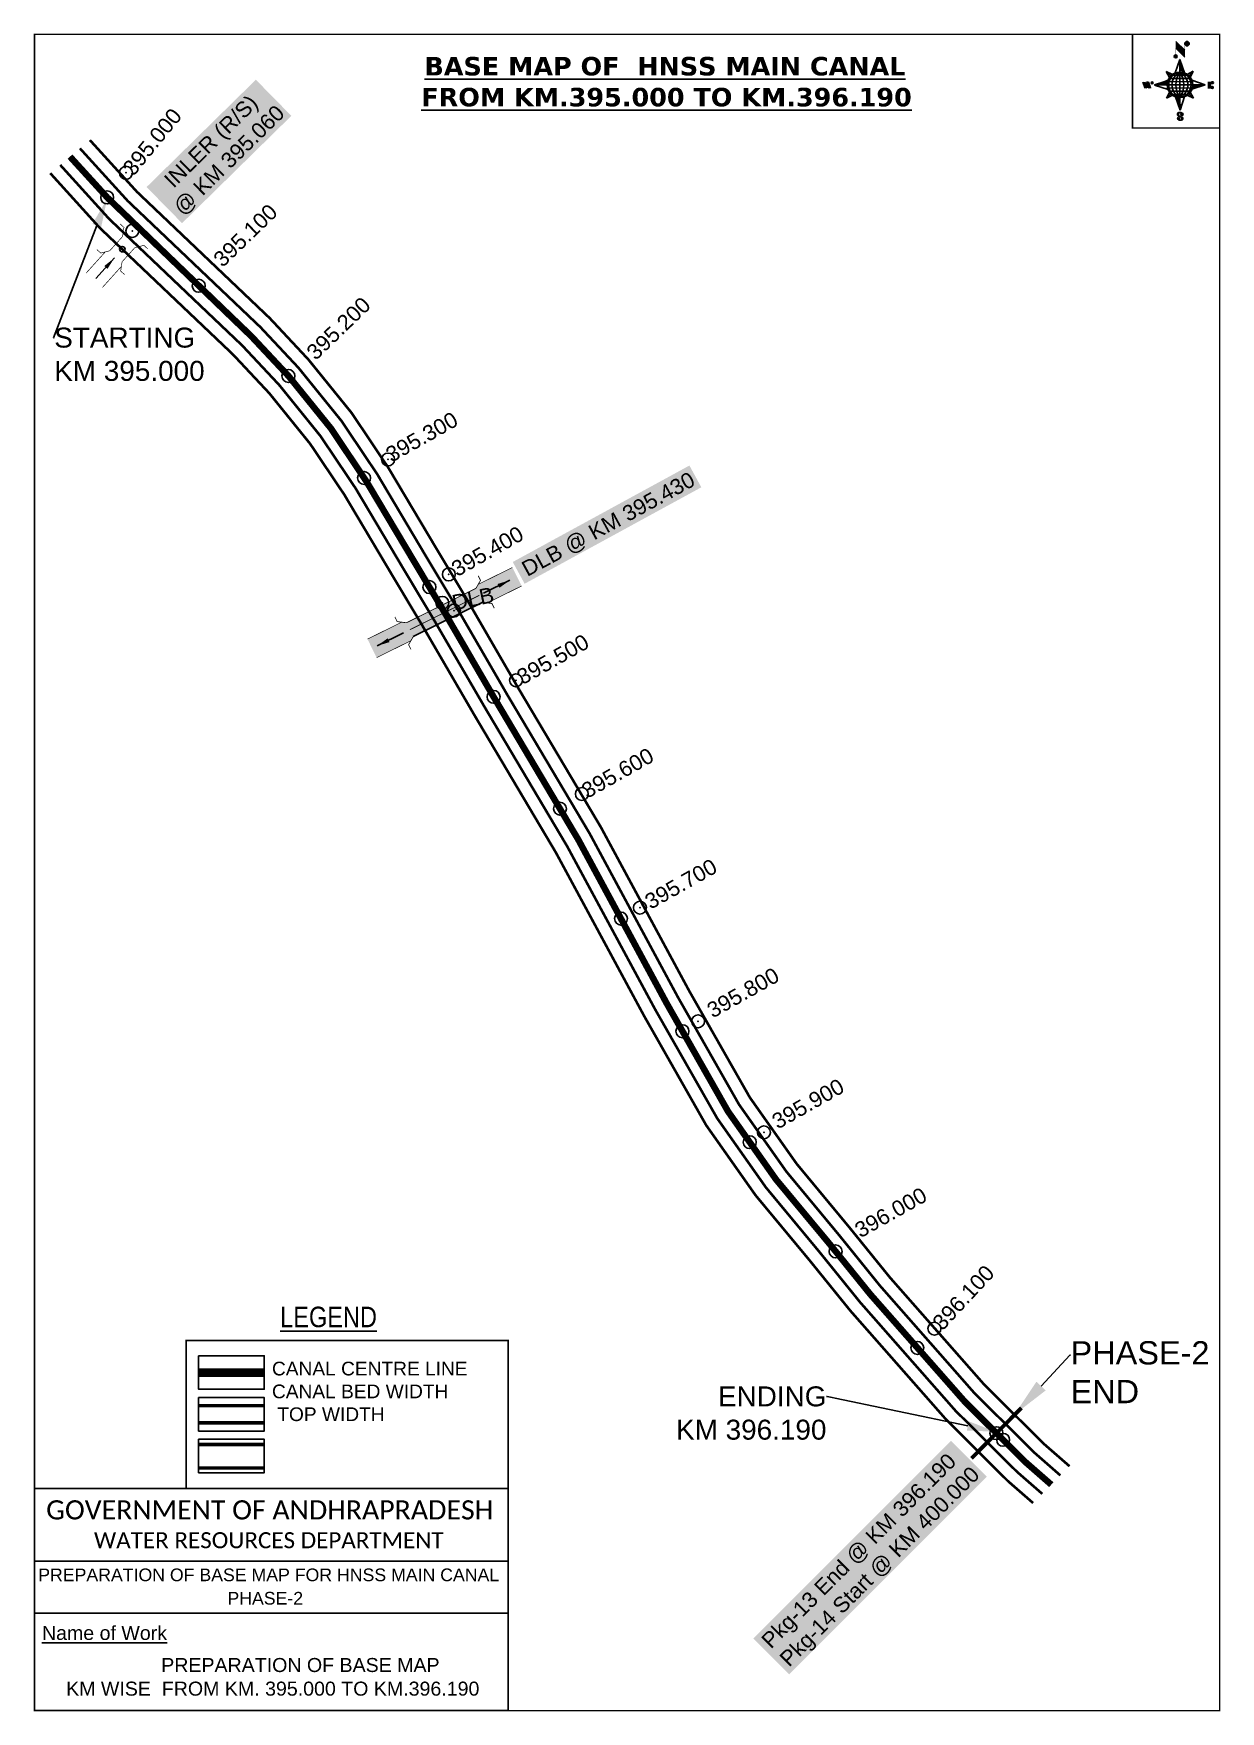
# Model space of a CAD drawing. Header units: inches. Extents: x 183709 to 184628, y 1575133 to 1576432.
import ezdxf
from ezdxf import colors
from ezdxf.entities.mleader import LeaderData, LeaderLine
from ezdxf.enums import TextEntityAlignment as Align
from ezdxf.math import Vec2, Vec3

# ---------------------------------------------------------------- set-up
doc = ezdxf.new("R2010")
doc.units = ezdxf.units.IN
doc.header["$MEASUREMENT"] = 0
doc.header["$PDMODE"] = 32
doc.header["$PDSIZE"] = 10
doc.linetypes.add('ACAD_ISO02W100', pattern=[15, 12, -3])
doc.linetypes.add('HIDDEN2', pattern=[0.1875, 0.125, -0.0625])
for name, color, linetype in [('AQUADUCT', 1, 'Continuous'), ('bord', 1, 'Continuous'), ('CANAL1', 242, 'Continuous'), ('CSMark', 72, 'Continuous'), ('DCBMS', 232, 'Continuous'), ('PAGE', 7, 'Continuous'), ('STRUCTURE', 5, 'Continuous'), ('TEXT', 6, 'Continuous')]:
    doc.layers.add(name, color=color, linetype=linetype)
doc.styles.add('ARIALN', font='ARIALN_1.TTF')
doc.styles.get("Standard").update_dxf_attribs({"font": 'ARIAL_1.TTF'})
doc.dimstyles.get("Standard").update_dxf_attribs({"dimtxt": 0.18, "dimasz": 0.18, "dimexe": 0.18, "dimexo": 0.0625, "dimgap": 0.09, "dimtad": 0, "dimtih": 1, "dimtoh": 1, "dimdec": 4, "dimzin": 0, "dimdsep": 46, "dimtxsty": 'Standard', "dimcen": 0.09, "dimadec": 0, "dimazin": 0, "dimtfac": 1, "dimtdec": 4, "dimtofl": 0, "dimtmove": 0, "dimatfit": 3, "dimfxl": 0, "dimtolj": 1, "dimtzin": 0, "dimarcsym": 0})
pattern_1 = [(267.297113149, (-8720374.938, 50637915.138), (10.5367255337, -0.497431438), [])]
pattern_2 = [(357.297113149, (-8720374.938, 50637915.138), (0.497431438, 10.5367255337), [])]

# ---------------------------------------------------------------- blocks, each defined once
blk = doc.blocks.new('*X8')
at = {"color": 0, "linetype": 'Continuous'}
for p, q in [((6321.6, 240.5), (6322.3, 241.2)), ((6321.6, 240.3), (6322.3, 241)), ((6321.6, 240.1), (6322.3, 240.8)), ((6321.6, 239.9), (6322.4, 240.7)), ((6321.6, 239.8), (6322.4, 240.6)), ((6321.6, 239.6), (6322.5, 240.5)), ((6321.6, 239.4), (6322.5, 240.3)), ((6321.6, 239.2), (6322.6, 240.2)), ((6321.7, 239.1), (6322.6, 240.1)), ((6321.8, 240.8), (6322.4, 241.4)), ((6321.8, 239), (6322.7, 240)), ((6321.8, 239), (6322.8, 239.9)), ((6321.9, 238.9), (6322.9, 239.8)), ((6322, 238.8), (6323, 239.7)), ((6322.1, 241.3), (6322.4, 241.6)), ((6322.1, 238.7), (6323.1, 239.6)), ((6322.2, 238.6), (6323.1, 239.6)), ((6322.3, 238.5), (6323.2, 239.5)), ((6322.4, 238.5), (6323.3, 239.4)), ((6322.5, 238.4), (6323.4, 239.3)), ((6322.7, 238.4), (6323.6, 239.3)), ((6322.8, 238.3), (6323.7, 239.2)), ((6322.9, 238.3), (6323.8, 239.1)), ((6323.1, 238.2), (6323.9, 239.1)), ((6323.2, 238.2), (6324, 239)), ((6323.3, 238.2), (6324.2, 239)), ((6323.5, 238.1), (6324.3, 238.9)), ((6323.7, 238.1), (6324.4, 238.9)), ((6323.8, 238.1), (6324.6, 238.8)), ((6324.1, 238.2), (6324.7, 238.8)), ((6324.3, 238.3), (6324.9, 238.8)), ((6324.6, 238.3), (6325.1, 238.8)), ((6324.8, 238.4), (6325.2, 238.8)), ((6325.1, 238.5), (6325.4, 238.8)), ((6325.4, 238.6), (6325.6, 238.8))]:
    blk.add_line(p, q, dxfattribs=at)
blk = doc.blocks.new('*X7')
at = {"color": 0, "linetype": 'Continuous'}
for p, q in [((6324.4, 240.3), (6324.5, 240.4)), ((6324.6, 240.3), (6324.8, 240.5)), ((6324.7, 240.2), (6325, 240.5)), ((6324.8, 240.2), (6325.2, 240.6)), ((6325, 240.1), (6325.5, 240.6)), ((6325.1, 240.1), (6325.6, 240.6)), ((6325.2, 240), (6325.8, 240.6)), ((6325.3, 240), (6326, 240.6)), ((6325.4, 239.9), (6326.1, 240.6)), ((6325.5, 239.8), (6326.2, 240.5)), ((6325.6, 239.8), (6326.3, 240.5)), ((6325.7, 239.7), (6326.5, 240.4)), ((6325.9, 239.6), (6326.6, 240.3)), ((6326, 239.5), (6326.7, 240.3)), ((6326, 239.4), (6326.8, 240.2)), ((6326.1, 239.3), (6327, 240.2)), ((6326.2, 239.3), (6327.1, 240.1)), ((6326.3, 239.2), (6327.1, 240)), ((6326.4, 239.1), (6327.2, 239.9)), ((6326.5, 239), (6327.3, 239.8)), ((6326.5, 238.9), (6327.4, 239.7)), ((6326.6, 238.8), (6327.5, 239.6)), ((6326.7, 238.7), (6327.5, 239.5)), ((6326.8, 238.6), (6327.6, 239.4)), ((6326.8, 238.5), (6327.7, 239.3)), ((6326.8, 236.5), (6327.4, 237)), ((6326.9, 238.3), (6327.8, 239.2)), ((6326.9, 238.2), (6327.9, 239.1)), ((6326.9, 236.8), (6327.6, 237.4)), ((6327, 238.1), (6327.8, 239)), ((6327, 237.9), (6327.8, 238.8)), ((6327, 237.8), (6327.8, 238.6)), ((6327, 237.6), (6327.8, 238.4)), ((6327, 237.4), (6327.8, 238.2)), ((6327, 237.3), (6327.8, 238)), ((6327, 237.1), (6327.8, 237.9))]:
    blk.add_line(p, q, dxfattribs=at)
blk = doc.blocks.new('H')
at = {"layer": 'bord', "extrusion": (0.000427885, 0.004792, 0.999988)}
h = blk.add_hatch(dxfattribs=at)
h.set_pattern_fill('LINE', color=8, scale=84.387686, angle=-2.7029, style=0)
h.set_pattern_definition(pattern_2)
h.paths.add_polyline_path([(-492, 786, -0.090992), (-448, 775), (-486, 912)])
h = blk.add_hatch(dxfattribs=at)
h.set_pattern_fill('LINE', color=8, scale=84.387686, angle=-92.7029, style=0)
h.set_pattern_definition(pattern_1)
h.paths.add_polyline_path([(-625, 665, -0.090992), (-615, 710), (-751, 671)])
h = blk.add_hatch(dxfattribs=at)
h.set_pattern_fill('LINE', color=8, scale=84.387686, angle=-2.7029, style=0)
h.set_pattern_definition(pattern_2)
h.paths.add_polyline_path([(-504, 533, -0.090992), (-549, 543), (-510, 406)])
h = blk.add_hatch(dxfattribs=at)
h.set_pattern_fill('LINE', color=8, scale=84.387686, angle=-92.7029, style=0)
h.set_pattern_definition(pattern_1)
h.paths.add_polyline_path([(-246, 647), (-372, 653, -0.090992), (-382, 609)])
for p, q in [((-519, 1020, -1217), (-435, 927, -1216)), ((-516, 1087, -1217), (-432, 994, -1217)), ((-538, 774, -1216), (-487, 906, -1216)), ((-487, 906, -1216), (-493, 780, -1216)), ((-487, 906, -1216), (-448, 769, -1216)), ((-865, 701, -1215), (-847, 638, -1215)), ((-847, 700, -1215), (-829, 637, -1215)), ((-829, 699, -1215), (-811, 636, -1215)), ((-829, 699, -1215), (-811, 698, -1215)), ((-811, 698, -1215), (-794, 635, -1215)), ((-752, 665, -1215), (-615, 704, -1215)), ((-627, 794, -1216), (-567, 760, -1216)), ((-627, 794, -1216), (-584, 747, -1215)), ((-599, 731, -1215), (-627, 794, -1216)), ((-421, 753, -1216), (-359, 781, -1216)), ((-359, 781, -1216), (-405, 739, -1216)), ((-359, 781, -1216), (-392, 721, -1215)), ((-379, 693, -1215), (-246, 641, -1215)), ((-213, 669, -1215), (-217, 601, -1215)), ((-752, 665, -1215), (-625, 659, -1215)), ((-619, 614, -1215), (-752, 665, -1215)), ((-639, 526, -1214), (-606, 585, -1215)), ((-639, 526, -1214), (-593, 568, -1215)), ((-577, 553, -1215), (-639, 526, -1214)), ((-511, 400, -1214), (-549, 537, -1214)), ((-460, 533, -1215), (-511, 400, -1214)), ((-505, 527, -1214), (-511, 400, -1214)), ((-371, 513, -1214), (-431, 546, -1215)), ((-371, 513, -1214), (-414, 560, -1215)), ((-399, 576, -1215), (-371, 513, -1214)), ((-246, 641, -1215), (-383, 603, -1215)), ((-373, 647, -1215), (-246, 641, -1215)), ((-197, 600, -1215), (-194, 668, -1215))]:
    blk.add_line(p, q, dxfattribs=at)
at = {"layer": 'bord', "color": 8, "linetype": 'ByBlock', "extrusion": (0.000427885, 0.004792, 0.999988)}
for p, q in [((-375, 679, -1215), (-620, 691, -1215)), ((-386, 711, -1215), (-605, 722, -1215)), ((-411, 744, -1216), (-578, 752, -1216)), ((-493, 780, -1216), (-505, 527, -1214)), ((-373, 647, -1215), (-625, 659, -1215)), ((-378, 616, -1215), (-623, 628, -1215)), ((-392, 585, -1215), (-611, 595, -1215)), ((-420, 555, -1215), (-587, 562, -1215))]:
    blk.add_line(p, q, dxfattribs=at)
at = {"layer": 'bord', "extrusion": (0.000427885, 0.004792, 0.999988), "elevation": -1212}
for points, const_width in [([(-522, 960), (-516, 1093)], 1.61), ([(-434, 933), (-428, 1066)], 1.61), ([(-870, 707), (-846, 706)], 0.642), ([(-829, 643), (-821, 678)], 0.642), ([(-793, 641), (-782, 694)], 0.642), ([(-223, 676), (-174, 673)], 0.706), ([(-829, 643), (-855, 644)], 0.642), ([(-811, 642), (-784, 641)], 0.642), ([(-177, 605), (-226, 607)], 0.706), ([(-195, 645), (-185, 644)], 0.706)]:
    blk.add_lwpolyline(points, dxfattribs=dict(at, const_width=const_width))
for points, const_width in [([(-414, 1073, 1), (-398, 1058, 1)], 22.3), ([(-530, 950, 1), (-520, 939, 1)], 14.8), ([(-776, 697, 1), (-769, 690, 1)], 8.9), ([(-180, 618, 1), (-173, 611, 1)], 9.79), ([(-178, 667, 1), (-171, 660, 1)], 9.79), ([(-490, 362, 1), (-498, 369, 1)], 11.1), ([(-525, 322, 1), (-533, 329, 1)], 11.1)]:
    blk.add_lwpolyline(points, format="xyb", close=True, dxfattribs=dict(at, const_width=const_width))
for points in [[(-537, 317), (-531, 310), (-520, 307), (-505, 307), (-494, 310), (-486, 318), (-487, 326), (-491, 333), (-494, 336), (-503, 341), (-522, 347), (-530, 352), (-534, 355), (-537, 363), (-537, 373), (-530, 381), (-520, 384), (-504, 384), (-493, 380), (-487, 373)], [(-522, 348), (-526, 354), (-528, 361), (-528, 371), (-526, 375), (-521, 381), (-515, 384)], [(-505, 307), (-499, 312), (-497, 319), (-497, 327), (-501, 335), (-509, 343)]]:
    blk.add_lwpolyline(points, dxfattribs=at)
at = {"layer": 'bord', "extrusion": (0.000427885, 0.004792, 0.999988)}
for centre, radius in [((-406, 1065, -1212), 22.3), ((-525, 944, -1212), 14.8), ((-773, 694, -1212), 8.9), ((-498, 659, -1212), 127), ((-177, 615, -1212), 9.79), ((-174, 663, -1212), 9.79), ((-494, 365, -1212), 11.1), ((-529, 325, -1212), 11.1)]:
    blk.add_circle(centre, radius, dxfattribs=at)
at = {"layer": 'bord', "color": 8, "linetype": 'ByBlock', "extrusion": (0.000427885, 0.004792, 0.999988)}
for centre, radius, start, end in [((-482, 658, -1212), 128, 94.9254, 259.6691), ((-437, 656, -1212), 141, 113.2864, 241.308), ((-316, 651, -1212), 222, 142.5892, 212.0053), ((-560, 662, -1212), 141, 293.2864, 61.308), ((-681, 668, -1212), 222, 322.5892, 32.0053), ((-515, 660, -1212), 128, 274.9254, 79.6691)]:
    blk.add_arc(centre, radius, start, end, dxfattribs=at)
at = {"layer": 'bord', "extrusion": (0.000427885, 0.004792, 0.999988)}
for points in [[(-516, 1093, -1212), (-431, 1000, -1212), (-519, 1026, -1212), (-434, 933, -1212)], [(-864, 707, -1212), (-846, 706, -1212), (-846, 644, -1212), (-829, 643, -1212)], [(-829, 705, -1212), (-811, 704, -1212), (-811, 642, -1212), (-793, 641, -1212)], [(-193, 674, -1212), (-197, 606, -1212), (-213, 675, -1212), (-216, 607, -1212)]]:
    blk.add_solid(points, dxfattribs=at)
at = {"layer": 'bord', "extrusion": (0.000427885, 0.004792, 0.999988), "xscale": 7.977342409717546, "yscale": 7.977342408231451, "zscale": 7.977342408476333, "rotation": 138.0840426661453}
for name, p in [('*X7', (38301, -31929, -1212)), ('*X8', (38314, -31951, -1212))]:
    blk.add_blockref(name, p, dxfattribs=at)
blk = doc.blocks.new('IN')
at = {"layer": 'STRUCTURE', "color": 190, "const_width": 0.5}
for points in [[(763871.3, 1696666), (763849.3, 1696666)], [(763895.1, 1696672), (763895.1, 1696668), (763889.1, 1696664), (763881.7, 1696664), (763874.3, 1696664), (763868.3, 1696668), (763868.3, 1696672)], [(763871.3, 1696649.2), (763849.3, 1696649.2)], [(763868.3, 1696643.2), (763868.3, 1696647.2), (763874.3, 1696651.2), (763881.7, 1696651.2), (763881.7, 1696651.2), (763881.7, 1696651.2), (763889.1, 1696651.2), (763895.1, 1696647.2), (763895.1, 1696643.2)]]:
    blk.add_lwpolyline(points, dxfattribs=at)
at = {"layer": 'STRUCTURE', "color": 0}
blk.add_circle((763881.7, 1696657.6), 2.11, dxfattribs=at)
blk.add_leader([(763872.7, 1696657.6), (763851.2, 1696657.6)], dimstyle='Standard', override={"dimasz": 10, "dimgap": 0.09, "dimtad": 0}, dxfattribs=at)
blk = doc.blocks.new('DLB')
at = {"layer": 'STRUCTURE'}
h = blk.add_hatch(dxfattribs=at)
h.set_pattern_fill('DOTS', color=6, scale=20, angle=320.37224793, style=0)
h.paths.add_polyline_path([(769699.5, 1706950), (769699.5, 1706934), (769729.1, 1706934), (769732.1, 1706936), (769792.1, 1706936), (769795.1, 1706934), (769824.7, 1706934), (769824.7, 1706950), (769795.1, 1706950), (769792.1, 1706948), (769732.1, 1706948), (769729.1, 1706950)])
at = {"layer": 'STRUCTURE', "color": 6, "const_width": 0.628}
for points in [[(769726.1, 1706956), (769726.1, 1706952), (769732.1, 1706948), (769792.1, 1706948), (769798.1, 1706952), (769798.1, 1706956)], [(769732.1, 1706942), (769792.1, 1706942)], [(769726.1, 1706928), (769726.1, 1706932), (769732.1, 1706936), (769792.1, 1706936), (769798.1, 1706932), (769798.1, 1706928)]]:
    blk.add_lwpolyline(points, dxfattribs=at)
at = {"layer": 'STRUCTURE', "color": 6, "linetype": 'ACAD_ISO02W100', "ltscale": 0.5, "const_width": 0.5}
for points in [[(769699.5, 1706950), (769729.1, 1706950)], [(769795.1, 1706950), (769824.7, 1706950)], [(769699.5, 1706934), (769729.1, 1706934)], [(769795.1, 1706934), (769824.7, 1706934)]]:
    blk.add_lwpolyline(points, dxfattribs=at)
at = {"layer": 'STRUCTURE', "color": 6}
blk.add_lwpolyline([(769732.1, 1706936), (769792.1, 1706936)], dxfattribs=at)
blk.add_lwpolyline([(769732.1, 1706936), (769792.1, 1706936)], dxfattribs=at)
at = {"layer": 'STRUCTURE', "color": 0}
blk.add_circle((769762.1, 1706942), 1.8, dxfattribs=at)
for points in [[(769703.8, 1706942), (769726.7, 1706942)], [(769818.6, 1706942), (769795.7, 1706942)]]:
    blk.add_leader(points, dimstyle='Standard', override={"dimasz": 10, "dimgap": 0.09, "dimtad": 0}, dxfattribs=at)

msp = doc.modelspace()

# ---------------------------------------------------------------- linework, layer by layer
at = {"layer": 'CANAL1', "color": 200, "const_width": 2}
for points in [[(183753.1, 1576349.3), (183789.5, 1576309.3), (183892.3, 1576211.5), (183922.2, 1576179.5), (183955.8, 1576138), (183984, 1576095.9), (184021.9, 1576032.2), (184045, 1575993.7), (184084.9, 1575924.8), (184148.8, 1575817.2), (184217.2, 1575690.4), (184264.1, 1575608), (184300.3, 1575556.7), (184341, 1575507.6), (184372.5, 1575468.7), (184445.1, 1575386.2), (184491.3, 1575340.2), (184511.6, 1575322.5)], [(183722.4, 1576323.7), (183760.8, 1576281.3), (183863.9, 1576183.3), (183892, 1576153.3), (183923.6, 1576114.2), (183950.2, 1576074.6), (183987.6, 1576011.7), (184010.5, 1575973.4), (184050.5, 1575904.6), (184114, 1575797.5), (184182.3, 1575671), (184230.3, 1575586.5), (184268.5, 1575532.3), (184310.1, 1575482.2), (184341.9, 1575442.9), (184416, 1575358.7), (184464, 1575310.9), (184483.4, 1575294)]]:
    msp.add_lwpolyline(points, dxfattribs=at)
at = {"layer": 'CANAL1', "color": 5, "const_width": 2}
for points in [[(183730.1, 1576330.1), (183768, 1576288.3), (183871, 1576190.3), (183899.6, 1576159.8), (183931.6, 1576120.2), (183958.7, 1576079.9), (183996.2, 1576016.8), (184019.1, 1575978.5), (184059.1, 1575909.7), (184122.7, 1575802.4), (184191, 1575675.8), (184238.8, 1575591.9), (184276.5, 1575538.4), (184317.8, 1575488.6), (184349.5, 1575449.4), (184423.2, 1575365.6), (184470.8, 1575318.3), (184490.5, 1575301.1)], [(183745.4, 1576342.9), (183782.3, 1576302.3), (183885.2, 1576204.4), (183914.6, 1576173), (183947.8, 1576132), (183975.6, 1576090.6), (184013.3, 1576027.1), (184036.4, 1575988.6), (184076.3, 1575919.8), (184140.1, 1575812.3), (184208.5, 1575685.5), (184255.7, 1575602.6), (184292.4, 1575550.6), (184333.3, 1575501.3), (184364.8, 1575462.3), (184437.8, 1575379.3), (184484.5, 1575332.9), (184504.5, 1575315.4)]]:
    msp.add_lwpolyline(points, dxfattribs=at)
at = {"layer": 'CANAL1', "color": 1, "linetype": 'HIDDEN2', "ltscale": 100, "const_width": 5}
for points in [[(183737.7, 1576336.5), (183766.5, 1576304.9), (183878.1, 1576197.4), (183907.1, 1576166.4), (183939.7, 1576126.1), (183967.1, 1576085.2), (184004.8, 1576021.9), (184027.7, 1575983.6), (184065.7, 1575918.2), (184131.4, 1575807.4), (184199.8, 1575680.7), (184247.2, 1575597.2), (184284.4, 1575544.5), (184325.6, 1575494.9), (184357.2, 1575455.8), (184393.9, 1575414.1), (184430.5, 1575372.5), (184455, 1575348.1)], [(184455, 1575348.1), (184477.6, 1575325.6), (184497.5, 1575308.2)]]:
    msp.add_lwpolyline(points, dxfattribs=at)
at = {"layer": 'CANAL1', "color": 1, "linetype": 'HIDDEN2', "ltscale": 100, "const_width": 6.63, "elevation": -0.4}
msp.add_lwpolyline([(183888.1, 1575395), (183837.3, 1575395)], dxfattribs=at)
at = {"layer": 'CANAL1', "color": 5, "const_width": 2.65, "elevation": -0.4}
for points in [[(183888.1, 1575369.3), (183837.3, 1575369.3)], [(183888.1, 1575356.1), (183837.3, 1575356.1)]]:
    msp.add_lwpolyline(points, dxfattribs=at)
at = {"layer": 'CANAL1', "color": 200, "const_width": 2.65, "elevation": -0.4}
for points in [[(183888.1, 1575339.3), (183837.3, 1575339.3)], [(183888.1, 1575321.1), (183837.3, 1575321.1)]]:
    msp.add_lwpolyline(points, dxfattribs=at)
at = {"layer": 'CSMark', "const_width": 3}
msp.add_lwpolyline([(184474.3, 1575367.6), (184435.7, 1575328.6)], dxfattribs=at)
at = {"layer": 'CSMark', "color": 2}
for p in [(183781, 1576324), (183786, 1576279), (183984, 1576102), (184031, 1576013), (184026, 1575991), (184035, 1575985, 25), (184083, 1575931), (184134, 1575843), (184179, 1575755), (184224, 1575667), (184275, 1575581), (184407, 1575429)]:
    msp.add_point(p, dxfattribs=at)
at = {"layer": 'CSMark', "color": 3}
for p in [(183766.5, 1576304.9), (183837.4, 1576236.5), (183906.8, 1576166.7), (183965.4, 1576087.7), (184016, 1576003.2), (184065.7, 1575918.2), (184117.1, 1575831.6), (184164.3, 1575746.5), (184211.9, 1575659.3), (184264, 1575573.4), (184330.5, 1575488.8), (184393.8, 1575414.1), (184455, 1575348.1), (184460.2, 1575342.9)]:
    msp.add_point(p, dxfattribs=at)
at = {"layer": 'PAGE', "const_width": 1.1}
msp.add_lwpolyline([(184627.9, 1575133.3), (184627.9, 1576431.2), (183710.2, 1576431.2), (183710.2, 1575133.3), (184627.9, 1575133.3)], dxfattribs=at)
at = {"layer": 'PAGE'}
for points, const_width in [([(184627.9, 1576431.2), (184560.4, 1576431.2), (184560.4, 1576358.6), (184627.9, 1576358.6)], 1.1), ([(183827.6, 1575419.8), (184077, 1575419.8), (184077, 1575305.2), (183827.6, 1575305.2)], 1.33), ([(183710.2, 1575305.2), (184077, 1575305.2), (184077, 1575133.3), (183710.2, 1575133.3)], 1.33)]:
    msp.add_lwpolyline(points, close=True, dxfattribs=dict(at, const_width=const_width))
at = {"layer": 'PAGE', "elevation": -0.4}
for points in [[(183837.3, 1575408), (183888.1, 1575408), (183888.1, 1575382.1), (183837.3, 1575382.1)], [(183837.3, 1575375.7), (183888.1, 1575375.7), (183888.1, 1575349.7), (183837.3, 1575349.7)], [(183837.3, 1575343.4), (183888.1, 1575343.4), (183888.1, 1575317.4), (183837.3, 1575317.4)]]:
    msp.add_lwpolyline(points, close=True, dxfattribs=at)
at = {"layer": 'PAGE'}
for points in [[(183710.2, 1575248.9), (184077, 1575248.9)], [(183710.2, 1575208.7), (184077, 1575208.7)]]:
    msp.add_lwpolyline(points, dxfattribs=at)

# ---------------------------------------------------------------- block references
at = {"layer": 'AQUADUCT', "color": 1, "xscale": 0.07769360448877276, "yscale": 0.07769360452653334, "zscale": 0.07769360448192428, "rotation": 3.078330607406165}
msp.add_blockref('H', (184638.5, 1576343.5, 94.3), dxfattribs=at)
at = {"layer": 'STRUCTURE', "color": 0}
for name, p, rotation in [('IN', (932386.8, -127186.8, 24), 47.96242090898374), ('DLB', (250129.1, -295330.3), 26.29650448594656)]:
    msp.add_blockref(name, p, dxfattribs=dict(at, rotation=rotation))

# ---------------------------------------------------------------- texts
at = {"layer": 'CSMark', "color": 1}
for s, rotation, p in [('395.000', 50.7317, (183786.8, 1576320.7, 23)), ('DLB', 12, (184035, 1575985, 25)), ('395.500', 29.4522, (184088.1, 1575927.2, 26)), ('396.100', 47.1625, (184413.2, 1575426.8, 28))]:
    msp.add_text(s, height=12, rotation=rotation, dxfattribs=at).set_placement(p)
for s, rotation, p in [('395.100', 44.0382, (183851.7, 1576254.5)), ('395.200', 44.0382, (183923.8, 1576182.5)), ('395.300', 29.4522, (183983.7, 1576104.6)), ('395.400', 29.4522, (184034.5, 1576016.1)), ('395.600', 29.4522, (184135.3, 1575844.4)), ('395.700', 29.4522, (184184.3, 1575758.5)), ('395.800', 29.4522, (184232.4, 1575674.3)), ('395.900', 29.4522, (184282.7, 1575588.3)), ('396.000', 29.4522, (184346.8, 1575504.1))]:
    msp.add_text(s, height=12, rotation=rotation, dxfattribs=at).set_placement(p, align=Align.MIDDLE_LEFT)
at = {"layer": 'PAGE', "extrusion": (0.000201441, 0.004807, 0.999988), "style": 'ARIALN'}
msp.add_text('%%ULEGEND', height=15.9, rotation=359.9999, dxfattribs=at).set_placement((183937.9, 1575419.7, 7609.9), align=Align.MIDDLE)
at = {"layer": 'PAGE', "extrusion": (0.000201441, 0.004807, 0.999988)}
for s, height, p in [('PREPARATION OF BASE MAP FOR HNSS MAIN CANAL', 9.805, (183713.1, 1575215.1, 7608.9)), ('%%UName of Work', 10.847, (183716, 1575169.6, 7607.4))]:
    msp.add_text(s, height=height, rotation=359.9999, dxfattribs=at).set_placement(p)
for s, height, p in [('PHASE-2', 9.8, (183888.9, 1575201.9, 7608.8)), ('PREPARATION OF BASE MAP', 10.847, (183916.1, 1575150.2, 7607.5)), ('KM WISE  FROM KM. 395.000 TO KM.396.190', 10.847, (183894.7, 1575131.9, 7607.5))]:
    msp.add_text(s, height=height, rotation=359.9999, dxfattribs=at).set_placement(p, align=Align.MIDDLE_CENTER)
at = {"layer": 'PAGE', "extrusion": (0.000201441, 0.004807, 0.999988), "attachment_point": 1, "text_direction": (1, -1e-06, -0.000201)}
for s, insert, char_height, width in [('CANAL CENTRE LINE CANAL BED WIDTH {\\H2.3732x; }\\P TOP WIDTH{\\H1.9155x; }', (183894.1, 1575403.4, -0.4), 10.602, 186.561), ('\\pi3.9631;{\\fCalibri|b0|i0|c0|p34;\\H1.3333x;GOVERNMENT OF ANDHRAPRADESH\\P\\pi40.943;\\H0.83998x;WATER RESOURCES DEPARTMENT}', (183715.3, 1575296.1, -1.5), 11.109, 354.815)]:
    msp.add_mtext(s, dxfattribs=dict(at, insert=insert, char_height=char_height, width=width))
at = {"layer": 'STRUCTURE', "color": 5, "char_height": 12, "attachment_point": 1, "bg_fill": 1, "box_fill_scale": 1.3, "bg_fill_color": 7, "bg_fill_true_color": 16777215, "bg_fill_transparency": 4390977}
for s, insert, width, rotation in [('\\pi10.21;INLER (R/S)\\P\\pi0.51839;@ KM 395.060', (183802.1, 1576312.9), 111.394, 44.4906), ('\\pi0.70666;DLB @ KM 395.430', (184085.4, 1576021.2), 148.663, 28.6315), ('Pkg-13 End @ KM 396.190\\PPkg-14 Start @ KM 400.000', (184271.9, 1575189.1), 209.228, 45.0175)]:
    msp.add_mtext(s, dxfattribs=dict(at, insert=insert, width=width, rotation=rotation))
at = {"layer": 'TEXT', "color": 1, "insert": (183988.1, 1576413.7), "char_height": 14.357, "width": 419.477, "attachment_point": 1}
msp.add_mtext('\\pi24.027;{\\fVerdana|b1|i0|c0|p34;\\LBASE MAP OF  HNSS MAIN CANAL \\P\\pi21.606;FROM KM.395.000 TO KM.396.190}', dxfattribs=at)

# ---------------------------------------------------------------- leaders
at = {"layer": 'CSMark', "color": 1}
ml = msp.add_multileader_mtext('Standard', dxfattribs=at)
ml.set_content('PHASE-2 \\PEND', color=1)
ml.set_leader_properties()
ml.build(insert=Vec2(0, 0))
ml.multileader.update_dxf_attribs({"dogleg_length": 0.36, "arrow_head_size": 30})
ctx = ml.context
ctx.base_point, ctx.char_height, ctx.arrow_head_size, ctx.landing_gap_size, ctx.plane_origin = Vec3(184512.3, 1575408.5), 18, 30, 0.09, Vec3(184469.1, 1575362.6)
notes = []
notes.append((ctx, [(0, (1, 1, 0), (184511.9, 1575408.5), (1, 0), 0.36, [(0, [(184469.1, 1575362.6)], 0, [])])]))
ctx.mtext.insert, ctx.mtext.flow_direction = Vec3(184512.4, 1575419.3), 5
at = {"layer": 'DCBMS', "color": 5}
ml = msp.add_multileader_mtext('Standard', dxfattribs=at)
ml.set_content('STARTING\\PKM 395.000', color=5)
ml.set_leader_properties()
ml.build(insert=Vec2(0, 0))
ml.multileader.update_dxf_attribs({"dogleg_length": 0.36, "arrow_head_size": 22.1})
ctx = ml.context
ctx.base_point, ctx.char_height, ctx.arrow_head_size, ctx.landing_gap_size, ctx.plane_origin = Vec3(183725.4, 1576196.2), 15.46, 22.1, 0.0994, Vec3(183914.1, 1576276.6)
notes.append((ctx, [(1, (1, 1, 0), (183725, 1576196.2), (1, 0), 0.36, [(0, [(183766.4, 1576303.7)], 0, [])])]))
ctx.mtext.insert, ctx.mtext.flow_direction = Vec3(183725.5, 1576204.1), 5
for ctx, leaders in notes:
    for number, flags, end, landing, length, lines in leaders:
        leader = LeaderData()
        leader.index, (leader.has_last_leader_line, leader.has_dogleg_vector, leader.attachment_direction) = number, flags
        leader.last_leader_point, leader.dogleg_vector, leader.dogleg_length = Vec3(end), Vec3(landing), length
        for number, points, colour, breaks in lines:
            line = LeaderLine()
            line.index, line.vertices, line.color, line.breaks = number, Vec3.list(points), colors.encode_raw_color(colour), breaks
            leader.lines.append(line)
        ctx.leaders.append(leader)

# ---------------------------------------------------------------- next in the draw order: leaders
ml = msp.add_multileader_mtext('Standard', dxfattribs=at)
ml.set_content('ENDING \\PKM 396.190', color=5)
ml.set_leader_properties()
ml.build(insert=Vec2(0, 0))
ml.multileader.update_dxf_attribs({"dogleg_length": 0.36, "arrow_head_size": 22.1})
ctx = ml.context
ctx.base_point, ctx.char_height, ctx.arrow_head_size, ctx.landing_gap_size, ctx.plane_origin = Vec3(184209.4, 1575376.4), 15.46, 22.1, 0.0994, Vec3(184368.1, 1575610.9)
ctx.text_align_type = 2
notes = []
notes.append((ctx, [(0, (1, 1, 0), (184323.9, 1575376.4), (-1, 0), 0.36, [(0, [(184454.5, 1575349.2)], 0, [])])]))
ctx.mtext.insert, ctx.mtext.width, ctx.mtext.alignment, ctx.mtext.flow_direction = Vec3(184323.4, 1575384.3), 120.433, 3, 5
ctx.mtext.has_bg_fill, ctx.mtext.bg_color, ctx.mtext.bg_scale_factor, ctx.mtext.bg_transparency, ctx.mtext.use_window_bg_color = 1, -1027028792, 1.5, 0, 1
for ctx, leaders in notes:
    for number, flags, end, landing, length, lines in leaders:
        leader = LeaderData()
        leader.index, (leader.has_last_leader_line, leader.has_dogleg_vector, leader.attachment_direction) = number, flags
        leader.last_leader_point, leader.dogleg_vector, leader.dogleg_length = Vec3(end), Vec3(landing), length
        for number, points, colour, breaks in lines:
            line = LeaderLine()
            line.index, line.vertices, line.color, line.breaks = number, Vec3.list(points), colors.encode_raw_color(colour), breaks
            leader.lines.append(line)
        ctx.leaders.append(leader)

doc.saveas('drawing.dxf')
